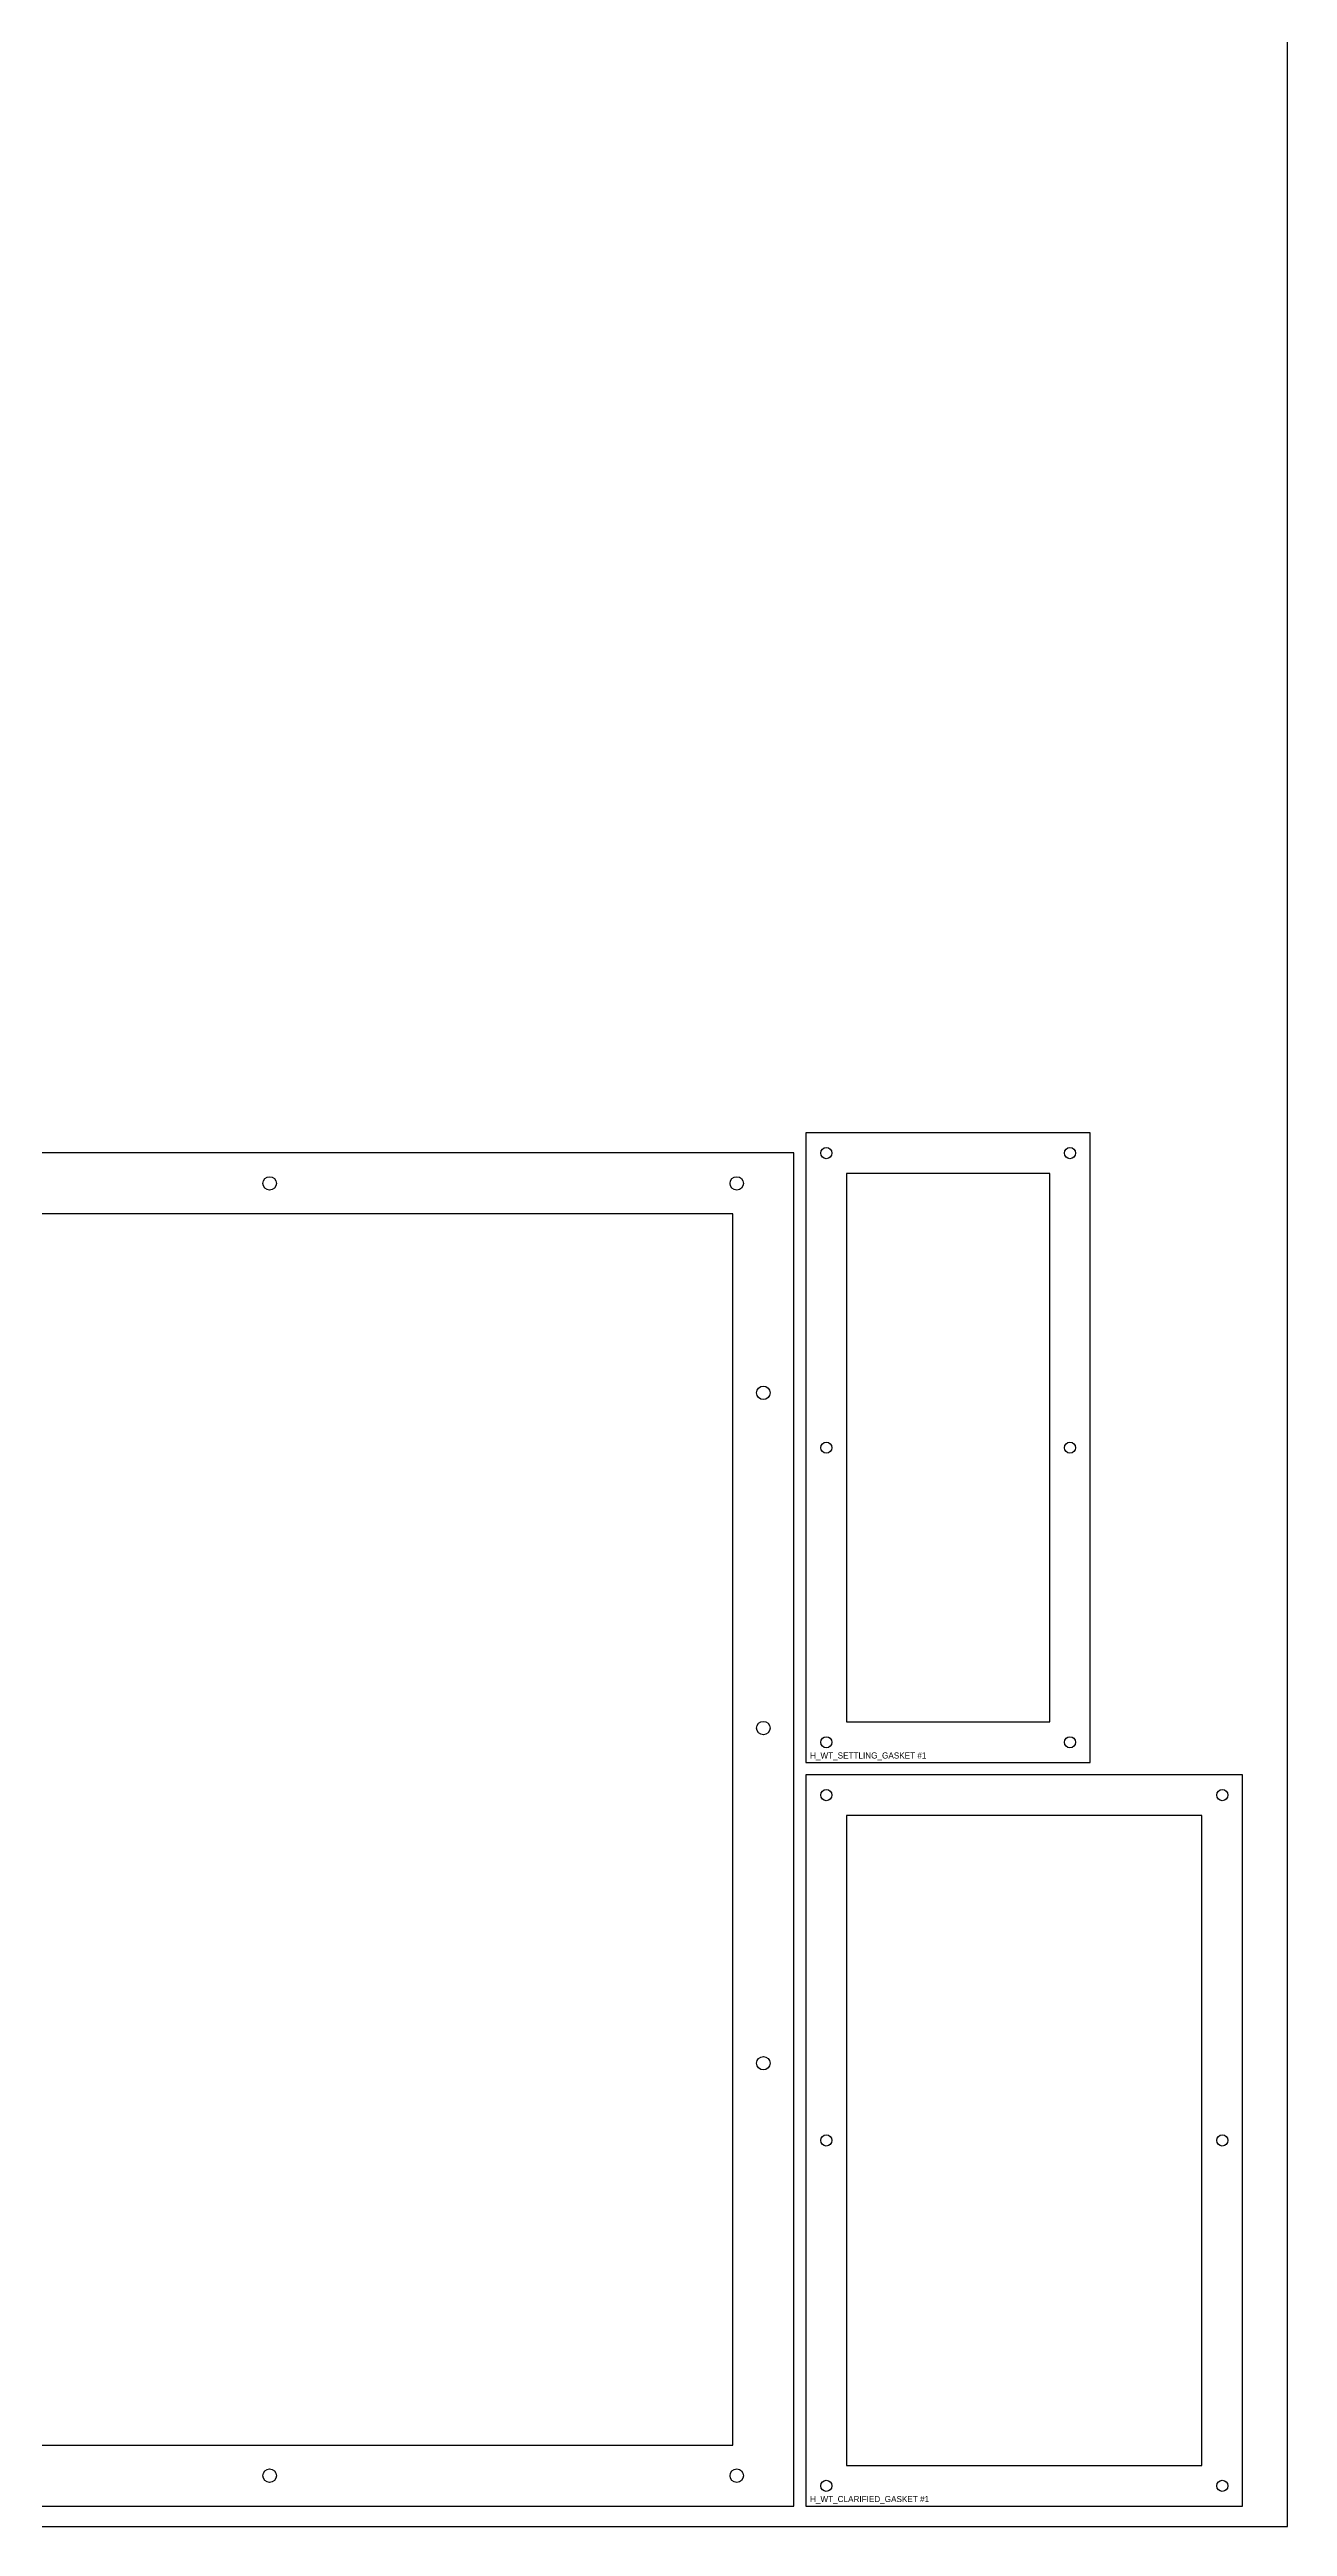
# Model space of a CAD drawing. Header units: millimetres. Extents: x 0 to 1219, y 0 to 2438.
# Drawn here: x 610 to 1219, y 0 to 1219 of the extents above; entities that cross this region are included whole.
import ezdxf

# ---------------------------------------------------------------- set-up
doc = ezdxf.new("R2010")
doc.units = ezdxf.units.MM
for name, color, linetype in [('CUT_HOLES', 7, 'Continuous'), ('CUT_INNER', 7, 'Continuous'), ('CUT_OUTER', 7, 'Continuous'), ('PART_MARK_NO_CUT', 7, 'Continuous'), ('STOCK_NO_CUT', 7, 'Continuous')]:
    doc.layers.add(name, color=color, linetype=linetype)

msp = doc.modelspace()

# ---------------------------------------------------------------- linework, layer by layer
at = {"layer": 'CUT_HOLES'}
for centre, radius in [((992.1, 676), 2.75), ((1112.1, 676), 2.75), ((718, 661.1), 3.3), ((948, 661.1), 3.3), ((961.1, 558), 3.3), ((992.1, 531), 2.75), ((1112.1, 531), 2.75), ((961.1, 393), 3.3), ((992.1, 386), 2.75), ((1112.1, 386), 2.75), ((992.1, 360), 2.75), ((1187.1, 360), 2.75), ((961.1, 228), 3.3), ((992.1, 190), 2.75), ((1187.1, 190), 2.75), ((718, 25), 3.3), ((948, 25), 3.3), ((992.1, 20), 2.75), ((1187.1, 20), 2.75)]:
    msp.add_circle(centre, radius, dxfattribs=at)
at = {"layer": 'CUT_INNER'}
for points in [[(1102.1, 396), (1102.1, 666), (1002.1, 666), (1002.1, 396)], [(40, 40), (946.1, 40), (946.1, 646.1), (40, 646.1)], [(1177.1, 30), (1177.1, 350), (1002.1, 350), (1002.1, 30)]]:
    msp.add_lwpolyline(points, close=True, dxfattribs=at)
at = {"layer": 'CUT_OUTER'}
for points in [[(1122.1, 376), (1122.1, 686), (982.1, 686), (982.1, 376)], [(10, 10), (976.1, 10), (976.1, 676.1), (10, 676.1)], [(1197.1, 10), (1197.1, 370), (982.1, 370), (982.1, 10)]]:
    msp.add_lwpolyline(points, close=True, dxfattribs=at)
at = {"layer": 'STOCK_NO_CUT'}
msp.add_lwpolyline([(0, 0), (1219.2, 0), (1219.2, 2438.4), (0, 2438.4)], close=True, dxfattribs=at)

# ---------------------------------------------------------------- texts
at = {"layer": 'PART_MARK_NO_CUT'}
for s, p in [('H_WT_SETTLING_GASKET #1', (984.1, 378)), ('H_WT_CLARIFIED_GASKET #1', (984.1, 12))]:
    msp.add_text(s, height=3, dxfattribs=at).set_placement(p)

doc.saveas('drawing.dxf')
